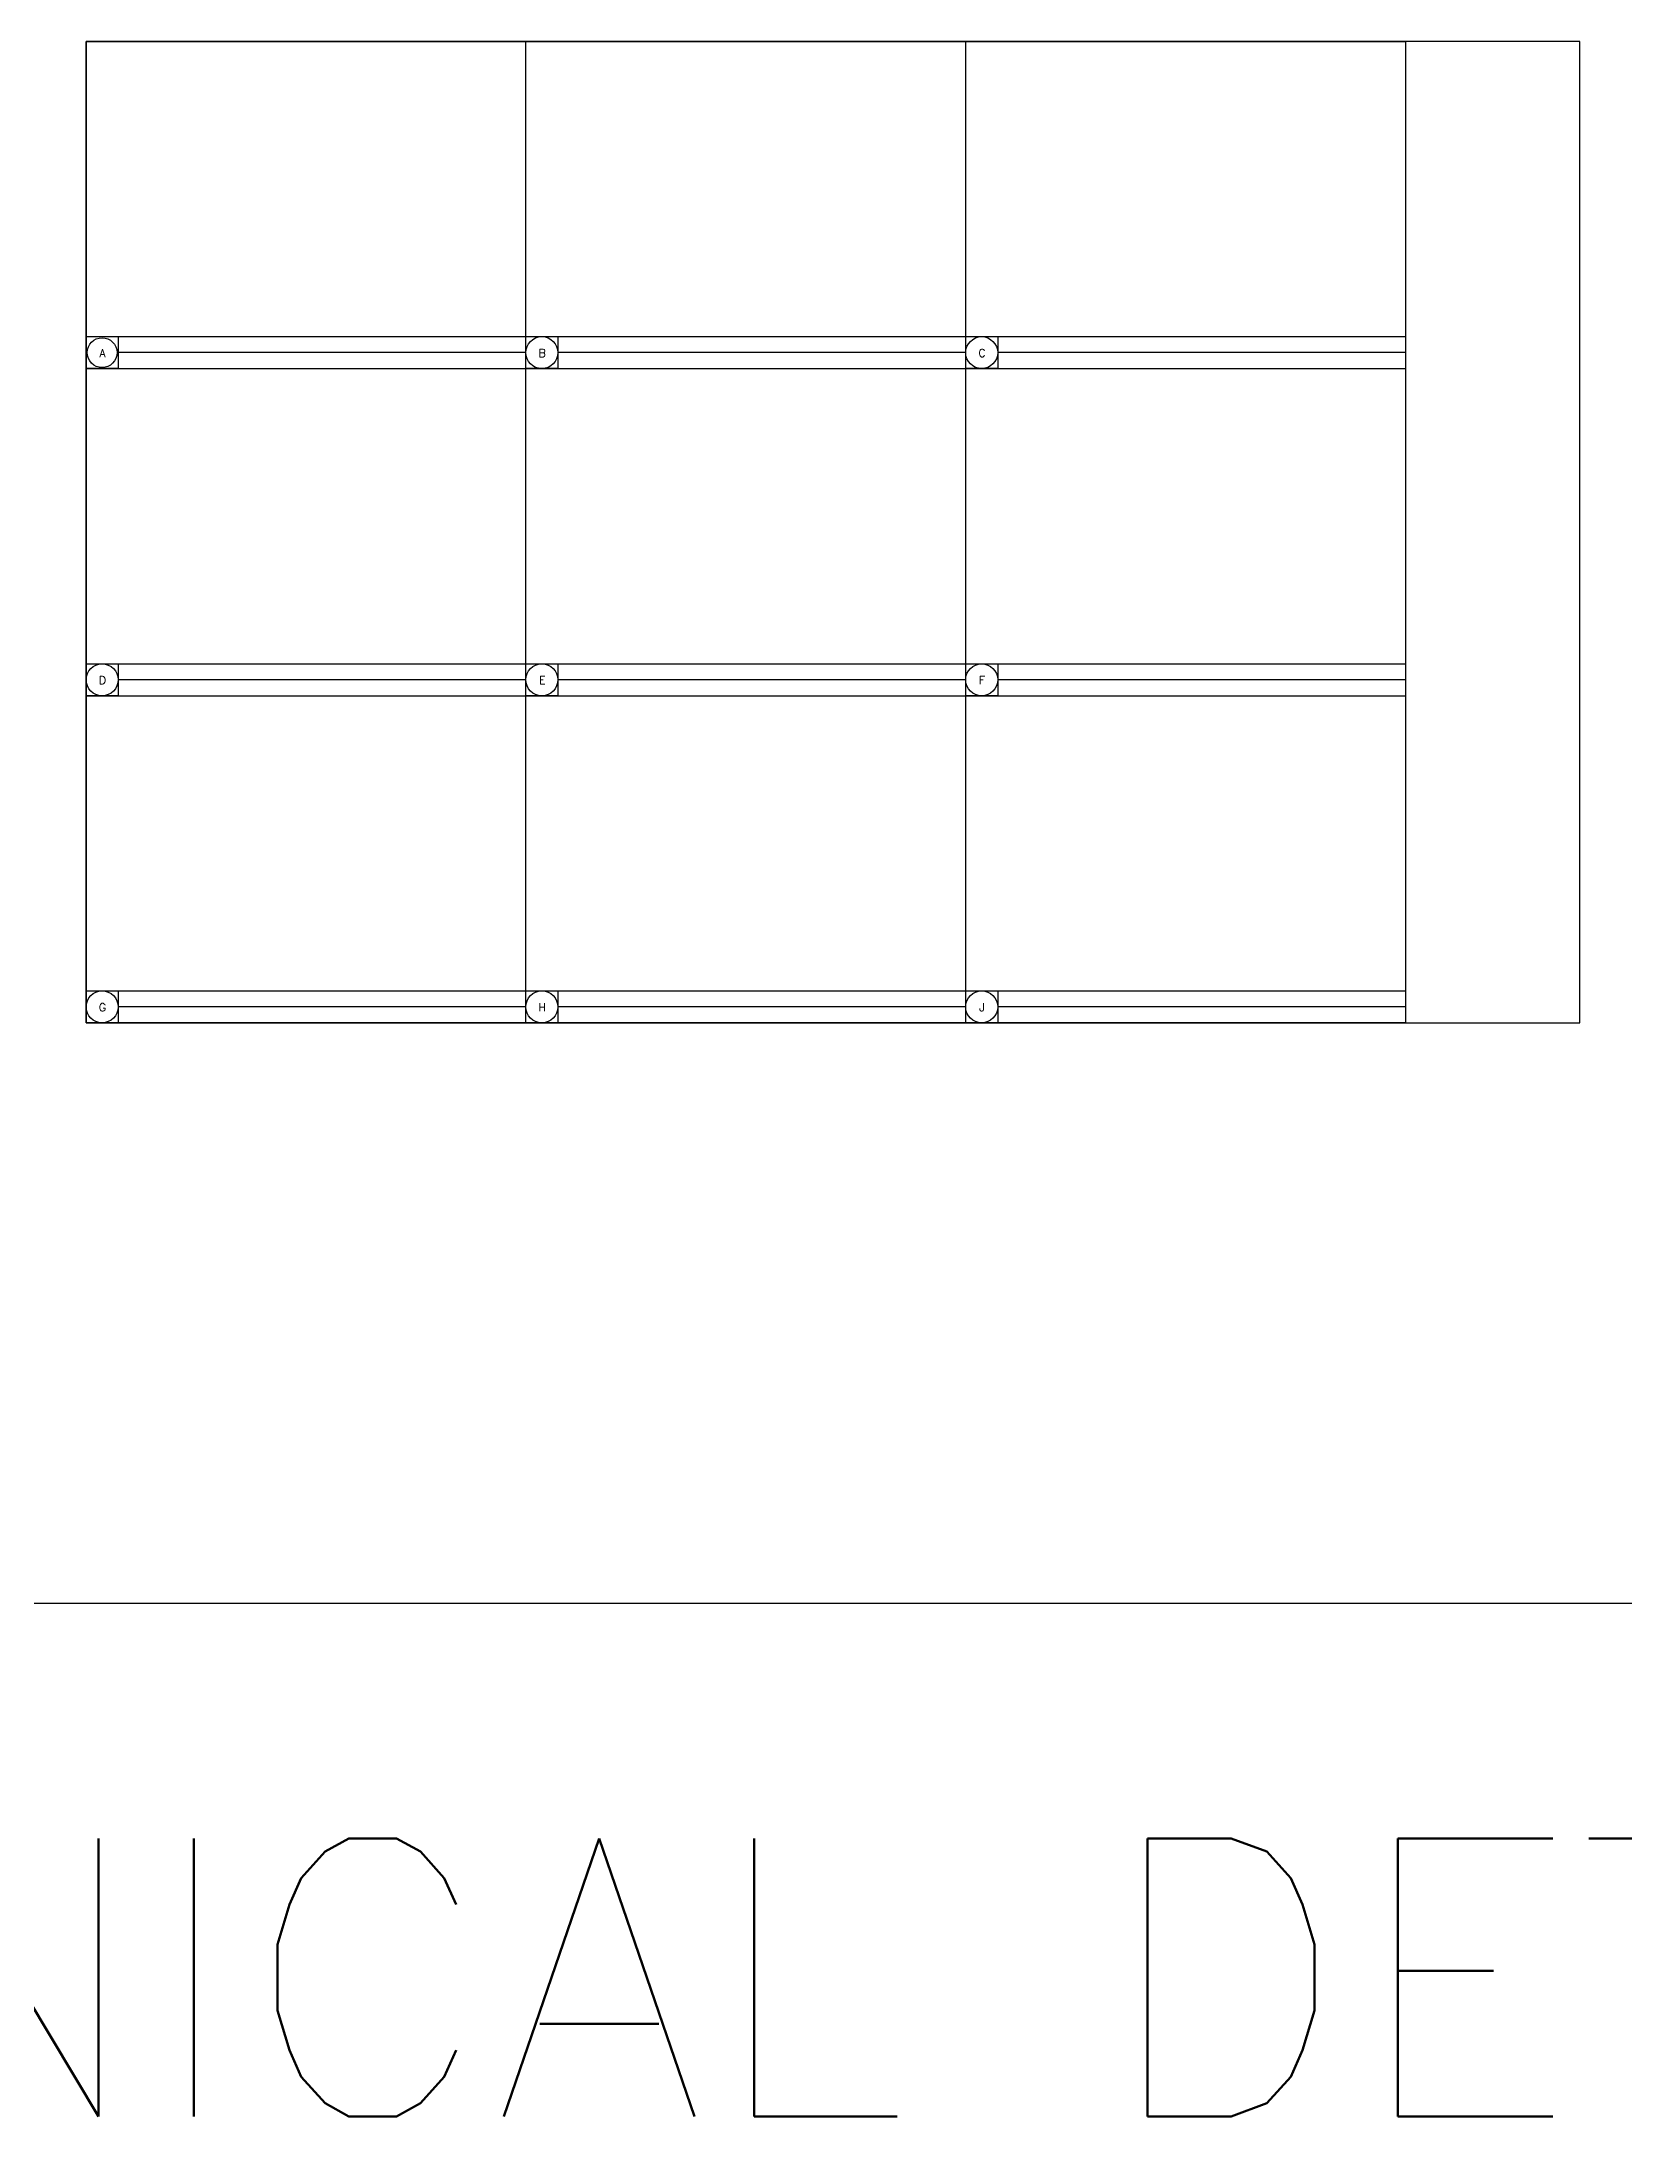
# Model space of a CAD drawing. Header units: inches. Extents: x -6 to 441, y 0 to 338.
# Drawn here: x 89.05 to 126.14, y 43.93 to 92.56 of the extents above; entities that cross this region are included whole.
import ezdxf

# ---------------------------------------------------------------- set-up
doc = ezdxf.new("R2010")
doc.units = ezdxf.units.IN
doc.header["$MEASUREMENT"] = 0
doc.styles.add('Roman-A', font='romans.shx', dxfattribs={"height": 0.125})

# ---------------------------------------------------------------- blocks, each defined once
blk = doc.blocks.new('*U34')
blk.add_lwpolyline([(0, 0.75), (0.75, 0.75), (0.75, 0), (0, 0)], close=True)
blk.add_circle((0.375, 0.375), 0.375)
at = {"insert": (0.383, 0.366), "char_height": 0.188, "width": 0.46087, "attachment_point": 5, "style": 'Roman-A'}
blk.add_mtext('G', dxfattribs=at)
blk = doc.blocks.new('*U35')
blk.add_lwpolyline([(0, 0.75), (0.75, 0.75), (0.75, 0), (0, 0)], close=True)
blk.add_circle((0.375, 0.375), 0.375)
at = {"insert": (0.383, 0.366), "char_height": 0.188, "width": 0.46087, "attachment_point": 5, "style": 'Roman-A'}
blk.add_mtext('H', dxfattribs=at)
blk = doc.blocks.new('*U36')
blk.add_lwpolyline([(0, 0.75), (0.75, 0.75), (0.75, 0), (0, 0)], close=True)
blk.add_circle((0.375, 0.375), 0.375)
at = {"insert": (0.383, 0.366), "char_height": 0.188, "width": 0.46087, "attachment_point": 5, "style": 'Roman-A'}
blk.add_mtext('J', dxfattribs=at)
blk = doc.blocks.new('*U31')
blk.add_lwpolyline([(0, 0.75), (0.75, 0.75), (0.75, 0), (0, 0)], close=True)
blk.add_circle((0.375, 0.375), 0.375)
at = {"insert": (0.383, 0.366), "char_height": 0.188, "width": 0.46087, "attachment_point": 5, "style": 'Roman-A'}
blk.add_mtext('D', dxfattribs=at)
blk = doc.blocks.new('*U32')
blk.add_lwpolyline([(0, 0.75), (0.75, 0.75), (0.75, 0), (0, 0)], close=True)
blk.add_circle((0.375, 0.375), 0.375)
at = {"insert": (0.383, 0.366), "char_height": 0.188, "width": 0.46087, "attachment_point": 5, "style": 'Roman-A'}
blk.add_mtext('E', dxfattribs=at)
blk = doc.blocks.new('*U33')
blk.add_lwpolyline([(0, 0.75), (0.75, 0.75), (0.75, 0), (0, 0)], close=True)
blk.add_circle((0.375, 0.375), 0.375)
at = {"insert": (0.383, 0.366), "char_height": 0.188, "width": 0.46087, "attachment_point": 5, "style": 'Roman-A'}
blk.add_mtext('F', dxfattribs=at)
blk = doc.blocks.new('*U28')
blk.add_lwpolyline([(0, 0.75), (0.75, 0.75), (0.75, 0), (0, 0)], close=True)
blk.add_circle((0.375, 0.375), 0.35)
at = {"insert": (0.383, 0.366), "char_height": 0.188, "width": 0.46087, "attachment_point": 5, "style": 'Roman-A'}
blk.add_mtext('A', dxfattribs=at)
blk = doc.blocks.new('*U29')
blk.add_lwpolyline([(0, 0.75), (0.75, 0.75), (0.75, 0), (0, 0)], close=True)
blk.add_circle((0.375, 0.375), 0.375)
at = {"insert": (0.383, 0.366), "char_height": 0.188, "width": 0.46087, "attachment_point": 5, "style": 'Roman-A'}
blk.add_mtext('B', dxfattribs=at)
blk = doc.blocks.new('*U30')
blk.add_lwpolyline([(0, 0.75), (0.75, 0.75), (0.75, 0), (0, 0)], close=True)
blk.add_circle((0.375, 0.375), 0.375)
at = {"insert": (0.383, 0.366), "char_height": 0.188, "width": 0.46087, "attachment_point": 5, "style": 'Roman-A'}
blk.add_mtext('C', dxfattribs=at)

msp = doc.modelspace()

# ---------------------------------------------------------------- linework, layer by layer
for p, q in [((100.403, 69.561), (100.403, 92.561)), ((110.707, 69.561), (110.707, 92.561)), ((90.099, 85.644), (100.403, 85.644)), ((100.403, 85.644), (110.707, 85.644)), ((110.707, 85.644), (121.011, 85.644)), ((100.403, 85.269), (90.849, 85.269)), ((110.707, 85.269), (101.153, 85.269)), ((121.011, 85.269), (111.457, 85.269)), ((90.099, 84.894), (121.011, 84.894)), ((90.099, 77.978), (100.403, 77.978)), ((100.403, 77.978), (110.707, 77.978)), ((110.707, 77.978), (121.011, 77.978)), ((100.403, 77.603), (90.849, 77.603)), ((110.707, 77.603), (101.153, 77.603)), ((121.011, 77.603), (111.457, 77.603)), ((90.099, 77.228), (121.011, 77.228)), ((90.099, 70.311), (100.403, 70.311)), ((100.403, 70.311), (110.707, 70.311)), ((110.707, 70.311), (121.011, 70.311)), ((100.403, 69.936), (90.849, 69.936)), ((110.707, 69.936), (101.153, 69.936)), ((121.011, 69.936), (111.457, 69.936)), ((0, 55.964), (434.989, 55.964))]:
    msp.add_line(p, q)
for points in [[(90.099, 92.561), (121.011, 92.561), (121.011, 69.561), (90.099, 69.561)], [(90.099, 69.561), (125.099, 69.561), (125.099, 92.561), (90.099, 92.561)]]:
    msp.add_lwpolyline(points, close=True)

# ---------------------------------------------------------------- block references
for name, p in [('*U28', (90.099, 84.894)), ('*U29', (100.403, 84.894)), ('*U30', (110.707, 84.894)), ('*U31', (90.099, 77.228)), ('*U32', (100.403, 77.228)), ('*U33', (110.707, 77.228)), ('*U34', (90.099, 69.561)), ('*U35', (100.403, 69.561)), ('*U36', (110.707, 69.561))]:
    msp.add_blockref(name, p)

# ---------------------------------------------------------------- texts
at = {"insert": (56.317, 50.45), "char_height": 6.51709, "width": 102.78691, "attachment_point": 1, "style": 'Roman-A'}
msp.add_mtext('MECHANICAL DETAILS', dxfattribs=at)

doc.saveas('drawing.dxf')
